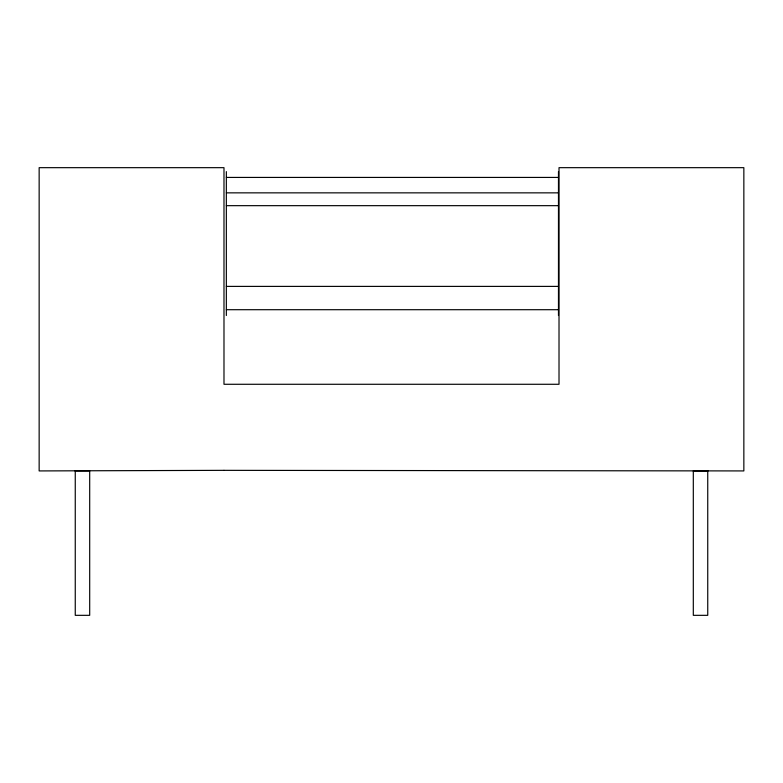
<?xml version="1.0" encoding="UTF-8"?>
<svg xmlns="http://www.w3.org/2000/svg" width="783" height="783" viewBox="0 0 783 783"><rect width="100%" height="100%" fill="white"/><g stroke="black" fill="none" stroke-linecap="round" stroke-linejoin="round"><path stroke-width="1.17" d="M226.346 177.428L558.475 177.428M226.346 192.853L558.475 192.853M226.346 205.665L558.475 205.665M226.346 286.392L558.475 286.392M226.346 309.706L558.475 309.706M75.256 470.926L89.693 470.926L89.693 615.33L75.256 615.33L75.256 470.524M707.744 470.926L693.307 470.926L693.307 615.33L707.744 615.33L707.744 470.524M558.475 171.624L558.475 315.52M226.346 171.624L226.346 315.52M223.987 470.348L39.15 470.926L39.15 167.67L223.987 167.67L223.987 384.277L559.013 384.277L559.013 167.67L743.85 167.67L743.85 470.926L223.987 470.348"/></g></svg>
